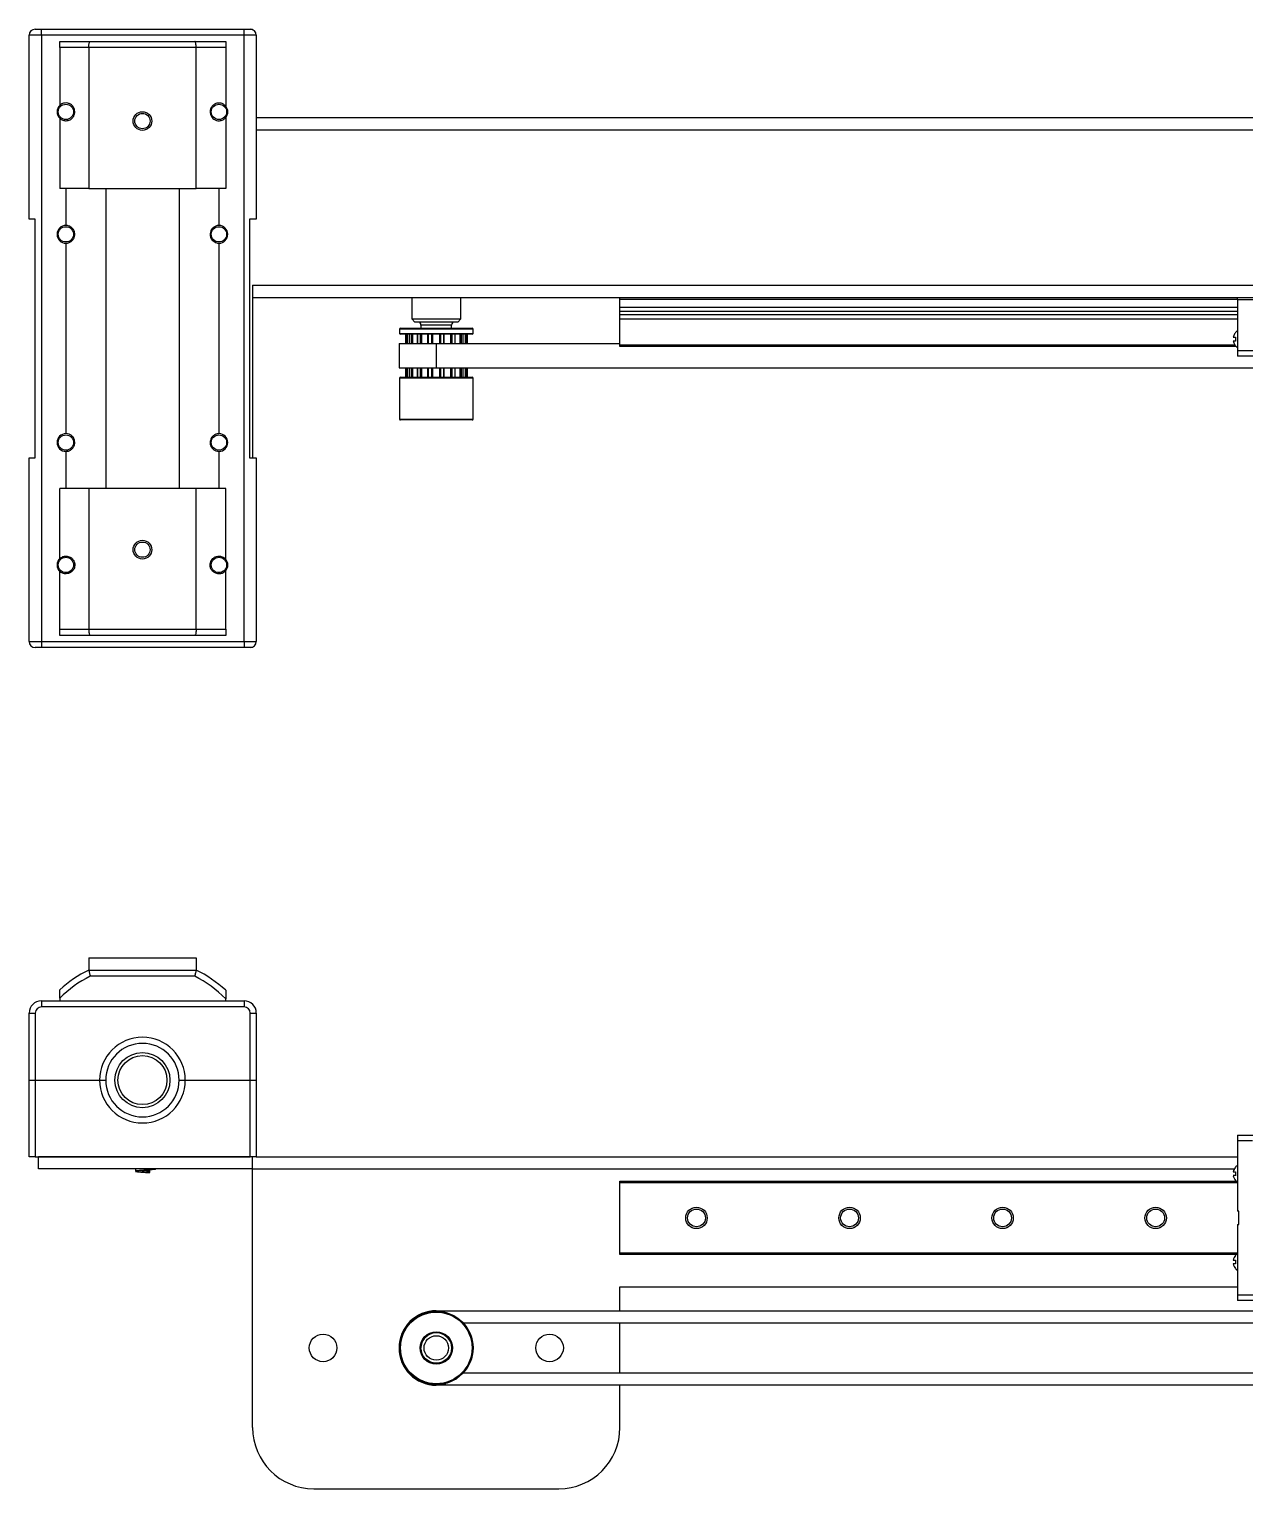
# Model space of a CAD drawing. Header units: millimetres. Extents: x -358 to 836, y 5 to 1249.
# Drawn here: x 51.5 to 250, y 1011.1 to 1249.5 of the extents above; entities that cross this region are included whole.
import ezdxf

# ---------------------------------------------------------------- set-up
doc = ezdxf.new("R2010")
doc.units = ezdxf.units.MM

msp = doc.modelspace()

# ---------------------------------------------------------------- linework, layer by layer
at = {"color": 7, "linetype": 'Continuous', "lineweight": 25}
for p, q in [((52.46, 1249.47), (53.46, 1249.47)), ((53.46, 1248.47), (53.46, 1249.47)), ((53.46, 1249.47), (86.56, 1249.47)), ((86.56, 1248.47), (86.56, 1249.47)), ((86.56, 1249.47), (87.56, 1249.47)), ((87.56, 1249.47), (87.96, 1249.47)), ((87.96, 1249.47), (87.96, 1249.39)), ((53.46, 1248.47), (51.46, 1248.47)), ((51.46, 1218.47), (51.46, 1248.47)), ((86.56, 1248.47), (53.46, 1248.47)), ((53.46, 1248.47), (53.46, 1149.47)), ((56.46, 1247.47), (61.43, 1247.47)), ((61.43, 1247.47), (78.5, 1247.47)), ((78.5, 1247.47), (83.56, 1247.47)), ((88.56, 1248.47), (86.56, 1248.47)), ((86.56, 1149.47), (86.56, 1248.47)), ((88.56, 1248.47), (88.56, 1218.47)), ((61.19, 1246.47), (56.46, 1246.47)), ((56.46, 1246.47), (56.46, 1237.02)), ((61.19, 1246.47), (61.19, 1223.47)), ((78.73, 1246.47), (61.19, 1246.47)), ((78.73, 1223.47), (78.73, 1246.47)), ((83.56, 1246.47), (78.73, 1246.47)), ((83.56, 1246.47), (83.56, 1236.92)), ((56.46, 1234.92), (56.46, 1223.47)), ((83.56, 1235.02), (83.56, 1223.47)), ((88.56, 1235.04), (293.9, 1235.04)), ((61.19, 1223.47), (56.46, 1223.47)), ((57.46, 1223.47), (57.46, 1217.42)), ((61.19, 1223.47), (78.73, 1223.47)), ((63.97, 1223.47), (63.97, 1174.47)), ((75.96, 1223.47), (75.96, 1174.47)), ((83.56, 1223.47), (78.73, 1223.47)), ((82.46, 1223.47), (82.46, 1217.42)), ((52.46, 1218.47), (51.46, 1218.47)), ((52.46, 1179.47), (52.46, 1218.47)), ((88.56, 1218.47), (87.46, 1218.47)), ((87.46, 1218.47), (87.46, 1179.47)), ((57.46, 1214.52), (57.46, 1183.42)), ((82.46, 1214.52), (82.46, 1183.42)), ((87.96, 1207.65), (87.96, 1179.47)), ((87.96, 1207.65), (293.9, 1207.65)), ((87.96, 1205.65), (248.83, 1205.65)), ((113.96, 1205.65), (113.96, 1202.15)), ((121.96, 1202.15), (121.96, 1205.65)), ((147.96, 1205.35), (147.96, 1205.65)), ((248.83, 1205.35), (147.96, 1205.35)), ((147.96, 1204.1), (147.96, 1205.35)), ((147.96, 1204.1), (248.83, 1204.1)), ((147.96, 1203.44), (147.96, 1204.1)), ((248.83, 1205.65), (256.63, 1205.65)), ((248.83, 1205.25), (248.83, 1205.65)), ((248.83, 1205.25), (248.83, 1196.98)), ((256.63, 1205.25), (248.83, 1205.25)), ((113.96, 1202.15), (114.46, 1201.65)), ((113.96, 1202.15), (121.96, 1202.15)), ((121.46, 1201.65), (114.46, 1201.65)), ((121.46, 1201.65), (121.96, 1202.15)), ((147.96, 1203.44), (248.83, 1203.44)), ((147.96, 1202.85), (147.96, 1203.44)), ((147.96, 1202.85), (248.83, 1202.85)), ((147.96, 1202.19), (147.96, 1202.85)), ((147.96, 1202.19), (248.83, 1202.19)), ((147.96, 1197.95), (147.96, 1202.19)), ((111.96, 1200.5), (111.96, 1199.8)), ((112.11, 1200.65), (123.34, 1200.65)), ((123.34, 1199.65), (112.11, 1199.65)), ((112.91, 1199.65), (112.91, 1198.15)), ((113.53, 1199.65), (113.53, 1198.15)), ((114.81, 1199.65), (114.81, 1198.15)), ((115.46, 1201.15), (115.46, 1200.65)), ((116.54, 1199.65), (116.54, 1198.15)), ((119.27, 1198.15), (119.27, 1199.65)), ((120.46, 1200.65), (120.46, 1201.15)), ((121.02, 1198.15), (121.02, 1199.65)), ((122.33, 1198.15), (122.33, 1199.65)), ((122.99, 1198.15), (122.99, 1199.65)), ((123.01, 1198.15), (123.01, 1199.65)), ((123.34, 1200.65), (123.81, 1200.65)), ((123.81, 1199.65), (123.34, 1199.65)), ((123.96, 1199.8), (123.96, 1200.5)), ((248.14, 1199.15), (248.52, 1199.15)), ((248.48, 1199.92), (248.52, 1199.92)), ((111.87, 1198.15), (111.87, 1194.15)), ((111.87, 1198.15), (117.96, 1198.15)), ((117.96, 1198.15), (117.96, 1194.15)), ((117.96, 1198.15), (147.96, 1198.15)), ((147.96, 1197.95), (248.39, 1197.95)), ((147.96, 1197.65), (147.96, 1197.95)), ((248.6, 1197.65), (147.96, 1197.65)), ((248.52, 1198.54), (248.14, 1198.54)), ((248.52, 1197.77), (248.48, 1197.77)), ((248.83, 1196.98), (256.63, 1196.98)), ((248.83, 1196.98), (248.83, 1196.05)), ((256.63, 1196.05), (248.83, 1196.05)), ((111.87, 1194.15), (117.96, 1194.15)), ((111.96, 1192.5), (111.96, 1185.8)), ((112.11, 1192.65), (123.81, 1192.65)), ((112.91, 1194.15), (112.91, 1192.65)), ((113.53, 1194.15), (113.53, 1192.65)), ((114.81, 1194.15), (114.81, 1192.65)), ((116.54, 1194.15), (116.54, 1192.65)), ((117.96, 1194.15), (255.97, 1194.15)), ((119.27, 1192.65), (119.27, 1194.15)), ((121.02, 1192.65), (121.02, 1194.15)), ((122.33, 1192.65), (122.33, 1194.15)), ((122.99, 1192.65), (122.99, 1194.15)), ((123.01, 1192.65), (123.01, 1194.15)), ((123.96, 1185.8), (123.96, 1192.5)), ((123.81, 1185.65), (112.11, 1185.65)), ((57.46, 1180.52), (57.46, 1174.47)), ((82.46, 1180.52), (82.46, 1174.47)), ((51.46, 1149.47), (51.46, 1179.47)), ((51.46, 1179.47), (52.46, 1179.47)), ((87.46, 1179.47), (88.56, 1179.47)), ((88.56, 1179.47), (88.56, 1149.47)), ((56.46, 1163.02), (56.46, 1174.47)), ((61.19, 1174.47), (56.46, 1174.47)), ((78.73, 1174.47), (61.19, 1174.47)), ((61.19, 1174.47), (61.19, 1151.47)), ((78.73, 1151.47), (78.73, 1174.47)), ((83.56, 1174.47), (78.73, 1174.47)), ((83.56, 1162.92), (83.56, 1174.47)), ((56.46, 1151.47), (56.46, 1160.92)), ((83.56, 1151.47), (83.56, 1161.02)), ((56.46, 1151.47), (61.19, 1151.47)), ((61.19, 1151.47), (78.73, 1151.47)), ((78.73, 1151.47), (83.56, 1151.47)), ((51.46, 1149.47), (53.46, 1149.47)), ((53.46, 1149.47), (86.56, 1149.47)), ((53.46, 1149.47), (53.46, 1148.47)), ((61.43, 1150.47), (56.46, 1150.47)), ((78.5, 1150.47), (61.43, 1150.47)), ((83.56, 1150.47), (78.5, 1150.47)), ((86.56, 1149.47), (88.56, 1149.47)), ((86.56, 1149.47), (86.56, 1148.47)), ((53.46, 1148.47), (52.46, 1148.47)), ((86.56, 1148.47), (53.46, 1148.47)), ((87.56, 1148.47), (86.56, 1148.47)), ((87.96, 1148.47), (87.56, 1148.47)), ((87.96, 1148.56), (87.96, 1148.47)), ((61.19, 1097.82), (61.19, 1095.82)), ((61.19, 1097.82), (78.73, 1097.82)), ((78.73, 1097.82), (78.73, 1095.82)), ((61.19, 1095.82), (78.73, 1095.82)), ((78.5, 1094.82), (61.43, 1094.82)), ((53.46, 1090.8), (53.46, 1089.8)), ((53.46, 1090.8), (86.56, 1090.8)), ((86.56, 1089.8), (53.46, 1089.8)), ((56.46, 1091.21), (56.46, 1090.8)), ((83.56, 1090.8), (83.56, 1091.12)), ((86.56, 1090.8), (86.56, 1089.8)), ((51.46, 1088.8), (52.46, 1088.8)), ((51.46, 1077.84), (51.46, 1088.8)), ((52.46, 1088.8), (52.46, 1077.84)), ((87.56, 1088.8), (88.56, 1088.8)), ((87.56, 1077.84), (87.56, 1088.8)), ((88.56, 1088.8), (88.56, 1077.84)), ((51.46, 1077.84), (52.46, 1077.84)), ((51.46, 1065.34), (51.46, 1077.84)), ((52.46, 1077.84), (62.96, 1077.84)), ((52.46, 1077.84), (52.46, 1065.34)), ((62.96, 1077.84), (63.96, 1077.84)), ((75.96, 1077.84), (76.96, 1077.84)), ((76.96, 1077.84), (87.56, 1077.84)), ((87.56, 1077.84), (88.56, 1077.84)), ((87.56, 1065.34), (87.56, 1077.84)), ((88.56, 1077.84), (88.56, 1065.34)), ((248.83, 1068.84), (251.45, 1068.84)), ((248.83, 1068.84), (248.83, 1067.91)), ((251.29, 1067.91), (248.83, 1067.91)), ((248.83, 1067.91), (248.83, 1056.44)), ((52.46, 1065.34), (51.46, 1065.34)), ((52.46, 1065.34), (87.56, 1065.34)), ((52.96, 1063.34), (52.96, 1065.34)), ((87.96, 1065.34), (52.96, 1065.34)), ((87.96, 1063.34), (52.96, 1063.34)), ((68.81, 1063.34), (68.81, 1062.96)), ((70.73, 1063.15), (71.01, 1063.12)), ((72.11, 1063.31), (72.11, 1063.34)), ((88.56, 1065.34), (87.96, 1065.34)), ((87.96, 1063.34), (87.96, 1065.34)), ((87.96, 1021.1), (87.96, 1063.34)), ((88.56, 1065.34), (248.83, 1065.34)), ((71.01, 1063.12), (71.01, 1062.95)), ((147.96, 1061.04), (147.96, 1061.34)), ((147.96, 1061.34), (248.83, 1061.34)), ((147.96, 1049.64), (147.96, 1061.04)), ((248.83, 1061.04), (147.96, 1061.04)), ((248.48, 1061.46), (248.6, 1061.34)), ((248.52, 1061.47), (248.49, 1061.47)), ((249.03, 1056.44), (248.83, 1056.44)), ((249.03, 1054.25), (249.03, 1056.44)), ((248.83, 1054.25), (248.83, 1042.77)), ((248.83, 1054.25), (249.03, 1054.25)), ((147.96, 1049.64), (248.83, 1049.64)), ((147.96, 1049.34), (147.96, 1049.64)), ((248.83, 1049.34), (147.96, 1049.34)), ((248.6, 1049.34), (248.49, 1049.23)), ((248.52, 1047.07), (248.49, 1047.07)), ((147.96, 1044.1), (248.83, 1044.1)), ((147.96, 1040.19), (147.96, 1044.1)), ((248.83, 1042.77), (253.25, 1042.77)), ((248.83, 1042.77), (248.83, 1041.84)), ((253.46, 1041.84), (248.83, 1041.84)), ((117.96, 1040.19), (254.29, 1040.19)), ((122.35, 1038.19), (254.29, 1038.19)), ((147.96, 1030.01), (147.96, 1038.19)), ((253.97, 1030.01), (122.35, 1030.01)), ((256.76, 1028.01), (117.96, 1028.01)), ((121.31, 1029.12), (121.31, 1029.12)), ((147.96, 1021.1), (147.96, 1028.01)), ((97.96, 1011.1), (137.96, 1011.1))]:
    msp.add_line(p, q, dxfattribs=at)
at = {"color": 8, "linetype": 'Continuous', "lineweight": 25}
for p, q in [((88.56, 1233.04), (293.9, 1233.04)), ((123.48, 1200.5), (111.96, 1200.5)), ((111.96, 1199.8), (123.48, 1199.8)), ((112.91, 1199.65), (112.91, 1198.15)), ((113.01, 1199.65), (113.01, 1198.15)), ((113.21, 1199.65), (113.21, 1198.15)), ((113.55, 1199.65), (113.55, 1198.15)), ((113.84, 1199.65), (113.84, 1198.15)), ((114.07, 1199.65), (114.07, 1198.15)), ((114.87, 1199.65), (114.87, 1198.15)), ((115.3, 1199.65), (115.3, 1198.15)), ((120.46, 1201.15), (115.46, 1201.15)), ((115.52, 1199.65), (115.52, 1198.15)), ((116.65, 1199.65), (116.65, 1198.15)), ((117.17, 1199.65), (117.17, 1198.15)), ((117.34, 1199.65), (117.34, 1198.15)), ((118.46, 1199.65), (118.46, 1198.15)), ((118.63, 1199.65), (118.63, 1198.15)), ((119.15, 1199.65), (119.15, 1198.15)), ((120.3, 1199.65), (120.3, 1198.15)), ((120.51, 1199.65), (120.51, 1198.15)), ((120.96, 1199.65), (120.96, 1198.15)), ((121.78, 1199.65), (121.78, 1198.15)), ((122, 1199.65), (122, 1198.15)), ((122.3, 1199.65), (122.3, 1198.15)), ((122.68, 1199.65), (122.68, 1198.15)), ((122.88, 1199.65), (122.88, 1198.15)), ((122.99, 1199.65), (122.99, 1198.15)), ((123.96, 1200.5), (123.48, 1200.5)), ((123.48, 1199.8), (123.96, 1199.8)), ((123.96, 1192.5), (111.96, 1192.5)), ((112.91, 1194.15), (112.91, 1192.65)), ((113.01, 1194.15), (113.01, 1192.65)), ((113.21, 1194.15), (113.21, 1192.65)), ((113.55, 1194.15), (113.55, 1192.65)), ((113.84, 1194.15), (113.84, 1192.65)), ((114.07, 1194.15), (114.07, 1192.65)), ((114.87, 1194.15), (114.87, 1192.65)), ((115.3, 1194.15), (115.3, 1192.65)), ((115.52, 1194.15), (115.52, 1192.65)), ((116.65, 1194.15), (116.65, 1192.65)), ((117.17, 1194.15), (117.17, 1192.65)), ((117.34, 1194.15), (117.34, 1192.65)), ((118.46, 1194.15), (118.46, 1192.65)), ((118.63, 1194.15), (118.63, 1192.65)), ((119.15, 1194.15), (119.15, 1192.65)), ((120.3, 1194.15), (120.3, 1192.65)), ((120.51, 1194.15), (120.51, 1192.65)), ((120.96, 1194.15), (120.96, 1192.65)), ((121.78, 1194.15), (121.78, 1192.65)), ((122, 1194.15), (122, 1192.65)), ((122.3, 1194.15), (122.3, 1192.65)), ((122.68, 1194.15), (122.68, 1192.65)), ((122.88, 1194.15), (122.88, 1192.65)), ((122.99, 1194.15), (122.99, 1192.65)), ((111.96, 1185.8), (123.96, 1185.8)), ((87.96, 1063.34), (248.32, 1063.34)), ((117.96, 1040.19), (117.96, 1040.1)), ((117.96, 1028.01), (117.96, 1028.1))]:
    msp.add_line(p, q, dxfattribs=at)
at = {"color": 7, "linetype": 'Continuous', "lineweight": 25, "flags": 128}
for points in [[(71.18, 1062.73), (71.18, 1062.88), (71.18, 1063.04), (71.18, 1063.19), (71.18, 1063.34)], [(71.01, 1062.95), (71.06, 1062.89), (71.1, 1062.83), (71.18, 1062.73)], [(115.66, 1033.11), (115.65, 1033.14), (115.46, 1034.1)]]:
    msp.add_lwpolyline(points, dxfattribs=at)
at = {"color": 7, "linetype": 'Continuous', "lineweight": 25}
for centre, radius in [((57.46, 1235.97), 1.25), ((82.46, 1235.97), 1.25), ((69.96, 1234.47), 1.52), ((69.96, 1234.47), 1.25), ((57.46, 1215.97), 1.25), ((82.46, 1215.97), 1.25), ((57.46, 1181.97), 1.25), ((82.46, 1181.97), 1.25), ((69.96, 1164.47), 1.53), ((69.96, 1164.47), 1.25), ((57.46, 1161.97), 1.25), ((82.46, 1161.97), 1.25), ((69.96, 1077.84), 4.5), ((69.96, 1077.84), 4), ((160.46, 1055.34), 1.75), ((160.46, 1055.34), 1.45), ((185.46, 1055.34), 1.75), ((185.46, 1055.34), 1.45), ((210.46, 1055.34), 1.75), ((210.46, 1055.34), 1.45), ((235.46, 1055.34), 1.75), ((235.46, 1055.34), 1.45), ((117.96, 1034.1), 6), ((117.96, 1034.1), 5.85), ((99.46, 1034.1), 2.25), ((117.96, 1034.1), 2.65), ((117.96, 1034.1), 2.5), ((117.96, 1034.1), 2), ((136.46, 1034.1), 2.25)]:
    msp.add_circle(centre, radius, dxfattribs=at)
for centre, radius, start, end in [((52.46, 1248.47), 1, 90, 180), ((87.56, 1248.47), 1, 0, 90), ((57.46, 1235.97), 1.45, 133.6028, 226.3972), ((82.46, 1235.97), 1.45, 319.0983, 40.9017), ((57.46, 1215.97), 1.45, 90, 270), ((82.46, 1215.97), 1.45, 270, 90), ((114.96, 1201.15), 0.5, 0, 90), ((120.96, 1201.15), 0.5, 90, 180), ((112.11, 1200.5), 0.15, 90, 180), ((112.11, 1199.8), 0.15, 180, 270), ((123.81, 1200.5), 0.15, 0, 90), ((123.81, 1199.8), 0.15, 270, 0), ((249.73, 1198.85), 1.65, 123.0557, 139.3356), ((249.73, 1198.85), 1.65, 220.6644, 236.9443), ((112.11, 1192.5), 0.15, 90, 180), ((123.81, 1192.5), 0.15, 0, 90), ((112.11, 1185.8), 0.15, 180, 270), ((123.81, 1185.8), 0.15, 270, 0), ((57.46, 1181.97), 1.45, 90, 270), ((82.46, 1181.97), 1.45, 270, 90), ((57.46, 1161.97), 1.45, 133.6028, 226.3972), ((82.46, 1161.97), 1.45, 319.0983, 40.9017), ((52.46, 1149.47), 1, 180, 270), ((87.56, 1149.47), 1, 270, 0), ((69.96, 1077.84), 20, 116.0059, 132.4542), ((69.96, 1077.84), 19, 116.6938, 135.2778), ((69.96, 1077.84), 19, 44.3095, 63.3062), ((69.96, 1077.84), 20, 47.1721, 63.9941), ((53.46, 1088.8), 2, 90, 180), ((53.46, 1088.8), 1, 90, 180), ((86.56, 1088.8), 2, 0, 90), ((86.56, 1088.8), 1, 0, 90), ((69.96, 1077.84), 7, 0, 180), ((69.96, 1077.84), 6, 0, 180), ((69.96, 1077.84), 7, 180, 0), ((69.96, 1077.84), 6, 180, 0), ((249.73, 1062.54), 1.62, 138.4674, 169.1618), ((249.73, 1062.54), 1.65, 123.0557, 138.9526), ((249.73, 1062.54), 1.62, 190.8382, 221.5326), ((249.73, 1062.54), 1.25, 165.8995, 194.1005), ((249.73, 1048.14), 1.62, 138.4674, 169.1618), ((249.73, 1048.14), 1.62, 190.8382, 221.5326), ((249.73, 1048.14), 1.25, 165.8995, 194.1005), ((249.73, 1048.14), 1.65, 220.987, 236.9443), ((117.96, 1034.1), 6.09, 90, 270), ((117.96, 1034.1), 2.5, 23.1846, 180), ((97.96, 1021.1), 10, 180, 270), ((137.96, 1021.1), 10, 270, 0)]:
    msp.add_arc(centre, radius, start, end, dxfattribs=at)
for points, knots in [([(56.46, 1246.47), (56.46, 1246.56), (56.46, 1246.74), (56.46, 1247.01), (56.46, 1247.26), (56.46, 1247.44), (56.46, 1247.46), (56.46, 1247.47)], [0, 0, 0, 0, 0.1445907, 0.2886106, 0.4843912, 0.749566, 1, 1, 1, 1]), ([(61.19, 1246.47), (61.19, 1246.58), (61.2, 1246.8), (61.24, 1247.1), (61.29, 1247.32), (61.36, 1247.45), (61.41, 1247.47), (61.42, 1247.47), (61.43, 1247.47)], [0, 0, 0, 0, 0.207725, 0.415369, 0.625324, 0.840416, 0.99405, 1, 1, 1, 1]), ([(78.73, 1246.47), (78.73, 1246.58), (78.72, 1246.8), (78.68, 1247.1), (78.63, 1247.32), (78.56, 1247.45), (78.52, 1247.47), (78.5, 1247.47), (78.5, 1247.47)], [0, 0, 0, 0, 0.207725, 0.415368, 0.625325, 0.840417, 0.99405, 1, 1, 1, 1]), ([(83.56, 1247.47), (83.56, 1247.45), (83.56, 1247.42), (83.56, 1247.19), (83.56, 1246.94), (83.56, 1246.69), (83.56, 1246.54), (83.56, 1246.47)], [0, 0, 0, 0, 0.343009, 0.575107, 0.753276, 0.898032, 1, 1, 1, 1]), ([(56.46, 1234.92), (56.62, 1234.8), (56.94, 1234.57), (57.54, 1234.48), (58.09, 1234.62), (58.53, 1234.95), (58.8, 1235.35), (58.92, 1235.8), (58.91, 1236.24), (58.77, 1236.64), (58.53, 1236.98), (58.18, 1237.25), (57.73, 1237.43), (57.19, 1237.43), (56.75, 1237.27), (56.52, 1237.08), (56.46, 1237.02)], [0, 0, 0, 0, 0.093414, 0.18532, 0.287482, 0.359286, 0.419779, 0.480552, 0.534459, 0.586127, 0.640713, 0.702454, 0.775249, 0.862008, 0.96145, 1, 1, 1, 1]), ([(83.56, 1236.92), (83.4, 1237.06), (83.11, 1237.32), (82.54, 1237.45), (81.98, 1237.38), (81.51, 1237.1), (81.19, 1236.72), (81.01, 1236.27), (81, 1235.81), (81.11, 1235.4), (81.32, 1235.04), (81.64, 1234.75), (82.07, 1234.55), (82.58, 1234.49), (83.12, 1234.63), (83.42, 1234.9), (83.56, 1235.02)], [0, 0, 0, 0, 0.089901, 0.173233, 0.270937, 0.344639, 0.405701, 0.467096, 0.520434, 0.570072, 0.621369, 0.678542, 0.745415, 0.825187, 0.918142, 1, 1, 1, 1]), ([(57.46, 1214.52), (57.64, 1214.54), (57.97, 1214.57), (58.41, 1214.84), (58.72, 1215.21), (58.89, 1215.61), (58.93, 1216.03), (58.85, 1216.43), (58.68, 1216.79), (58.39, 1217.12), (57.96, 1217.37), (57.63, 1217.4), (57.46, 1217.42)], [0, 0, 0, 0, 0.137754, 0.258141, 0.353313, 0.433227, 0.51344, 0.586697, 0.661024, 0.744413, 0.869198, 1, 1, 1, 1]), ([(82.46, 1217.42), (82.28, 1217.4), (81.95, 1217.37), (81.51, 1217.1), (81.2, 1216.74), (81.03, 1216.33), (80.99, 1215.91), (81.07, 1215.51), (81.24, 1215.16), (81.53, 1214.82), (81.96, 1214.57), (82.29, 1214.54), (82.46, 1214.52)], [0, 0, 0, 0, 0.137754, 0.258139, 0.353313, 0.433228, 0.51344, 0.586698, 0.661024, 0.744413, 0.869198, 1, 1, 1, 1]), ([(248.52, 1199.92), (248.41, 1199.77), (248.23, 1199.54), (248.16, 1199.25), (248.14, 1199.15)], [0, 0, 0, 0, 0.6290258, 1, 1, 1, 1]), ([(248.52, 1199.15), (248.49, 1199.01), (248.46, 1198.81), (248.5, 1198.6), (248.52, 1198.54)], [0, 0, 0, 0, 0.68462, 1, 1, 1, 1]), ([(248.14, 1198.54), (248.19, 1198.36), (248.27, 1198.08), (248.45, 1197.85), (248.52, 1197.77)], [0, 0, 0, 0, 0.6290253, 1, 1, 1, 1]), ([(57.46, 1180.52), (57.64, 1180.54), (57.97, 1180.57), (58.41, 1180.84), (58.72, 1181.21), (58.89, 1181.61), (58.93, 1182.03), (58.85, 1182.43), (58.68, 1182.79), (58.39, 1183.12), (57.96, 1183.37), (57.63, 1183.4), (57.46, 1183.42)], [0, 0, 0, 0, 0.137754, 0.25814, 0.353312, 0.433228, 0.51344, 0.586697, 0.661024, 0.744413, 0.869198, 1, 1, 1, 1]), ([(82.46, 1183.42), (82.28, 1183.4), (81.95, 1183.37), (81.51, 1183.1), (81.2, 1182.74), (81.03, 1182.33), (80.99, 1181.91), (81.07, 1181.51), (81.24, 1181.16), (81.53, 1180.82), (81.96, 1180.57), (82.29, 1180.54), (82.46, 1180.52)], [0, 0, 0, 0, 0.137754, 0.258139, 0.353313, 0.433228, 0.51344, 0.586698, 0.661024, 0.744413, 0.869198, 1, 1, 1, 1]), ([(56.46, 1163.02), (56.62, 1163.14), (56.94, 1163.38), (57.54, 1163.46), (58.09, 1163.32), (58.53, 1162.99), (58.8, 1162.59), (58.92, 1162.14), (58.91, 1161.7), (58.77, 1161.3), (58.53, 1160.96), (58.18, 1160.69), (57.73, 1160.52), (57.19, 1160.51), (56.75, 1160.67), (56.52, 1160.87), (56.46, 1160.92)], [0, 0, 0, 0, 0.093414, 0.18532, 0.287482, 0.359286, 0.419779, 0.480553, 0.534459, 0.586127, 0.640713, 0.702454, 0.775249, 0.862008, 0.96145, 1, 1, 1, 1]), ([(83.56, 1161.02), (83.4, 1160.88), (83.11, 1160.62), (82.54, 1160.49), (81.98, 1160.56), (81.51, 1160.84), (81.19, 1161.23), (81.01, 1161.68), (81, 1162.13), (81.11, 1162.54), (81.32, 1162.9), (81.64, 1163.19), (82.07, 1163.4), (82.58, 1163.45), (83.12, 1163.32), (83.42, 1163.05), (83.56, 1162.92)], [0, 0, 0, 0, 0.089901, 0.173233, 0.270937, 0.344639, 0.405701, 0.467096, 0.520434, 0.570072, 0.621369, 0.678541, 0.745415, 0.825187, 0.918142, 1, 1, 1, 1]), ([(56.46, 1150.47), (56.46, 1150.49), (56.46, 1150.52), (56.46, 1150.75), (56.46, 1151), (56.46, 1151.25), (56.46, 1151.41), (56.46, 1151.47)], [0, 0, 0, 0, 0.339623, 0.572496, 0.751546, 0.897523, 1, 1, 1, 1]), ([(61.19, 1151.47), (61.19, 1151.36), (61.2, 1151.14), (61.24, 1150.85), (61.29, 1150.62), (61.36, 1150.5), (61.41, 1150.47), (61.42, 1150.47), (61.43, 1150.47)], [0, 0, 0, 0, 0.207725, 0.415367, 0.625323, 0.840416, 0.99405, 1, 1, 1, 1]), ([(78.73, 1151.47), (78.73, 1151.36), (78.72, 1151.14), (78.68, 1150.85), (78.63, 1150.62), (78.56, 1150.5), (78.52, 1150.47), (78.5, 1150.47), (78.5, 1150.47)], [0, 0, 0, 0, 0.207725, 0.415366, 0.625324, 0.840417, 0.99405, 1, 1, 1, 1]), ([(83.56, 1151.47), (83.56, 1151.38), (83.56, 1151.2), (83.56, 1150.93), (83.56, 1150.68), (83.56, 1150.5), (83.56, 1150.48), (83.56, 1150.47)], [0, 0, 0, 0, 0.143452, 0.286328, 0.481365, 0.747049, 1, 1, 1, 1]), ([(61.19, 1095.82), (61.19, 1095.81), (61.2, 1095.79), (61.24, 1095.62), (61.29, 1095.38), (61.36, 1095.1), (61.41, 1094.9), (61.42, 1094.82), (61.43, 1094.82)], [0, 0, 0, 0, 0.207725, 0.415367, 0.625323, 0.840416, 0.99405, 1, 1, 1, 1]), ([(78.73, 1095.82), (78.73, 1095.81), (78.72, 1095.79), (78.68, 1095.62), (78.63, 1095.38), (78.56, 1095.1), (78.52, 1094.9), (78.5, 1094.82), (78.5, 1094.82)], [0, 0, 0, 0, 0.207725, 0.415366, 0.625324, 0.840417, 0.99405, 1, 1, 1, 1]), ([(56.46, 1091.21), (56.46, 1091.43), (56.46, 1091.79), (56.46, 1092.22), (56.46, 1092.46), (56.46, 1092.58), (56.46, 1092.6), (56.46, 1092.6)], [0, 0, 0, 0, 0.339623, 0.572496, 0.751546, 0.897523, 1, 1, 1, 1]), ([(83.56, 1092.51), (83.56, 1092.5), (83.56, 1092.48), (83.56, 1092.32), (83.56, 1092.03), (83.56, 1091.6), (83.56, 1091.28), (83.56, 1091.12)], [0, 0, 0, 0, 0.143452, 0.286328, 0.481365, 0.747049, 1, 1, 1, 1]), ([(72.07, 1063.31), (72.08, 1063.3), (72.13, 1063.28), (71.86, 1063.24), (71.3, 1063.19), (70.56, 1063.14), (69.8, 1063.09), (69.18, 1063.04), (68.83, 1062.99), (68.85, 1062.97), (68.85, 1062.96)], [0, 0, 0, 0, 0.047781, 0.194318, 0.33829, 0.482665, 0.628974, 0.771193, 0.918527, 1, 1, 1, 1]), ([(248.49, 1063.62), (248.49, 1063.62), (248.47, 1063.62), (248.5, 1063.62), (248.52, 1063.62)], [0, 0, 0, 0, 0.370748, 1, 1, 1, 1]), ([(68.84, 1062.94), (68.89, 1062.92), (68.99, 1062.9), (69.23, 1062.87), (69.32, 1062.87), (69.51, 1062.85), (69.61, 1062.84), (69.93, 1062.82), (70.19, 1062.8), (70.7, 1062.76), (70.96, 1062.75), (71.18, 1062.73)], [0, 0, 0, 0, 0.25, 0.25, 0.375, 0.375, 0.5, 0.5, 0.75, 0.75, 1, 1, 1, 1]), ([(69.67, 1063.07), (69.68, 1063.07), (69.8, 1063.06), (70.21, 1063.03), (70.68, 1062.98), (70.94, 1062.96), (71.01, 1062.95)], [0, 0, 0, 0, 0.0150866, 0.4139537, 0.8275914, 1, 1, 1, 1]), ([(248.14, 1062.85), (248.19, 1062.85), (248.27, 1062.85), (248.45, 1062.85), (248.52, 1062.85)], [0, 0, 0, 0, 0.6290253, 1, 1, 1, 1]), ([(248.52, 1062.24), (248.41, 1062.24), (248.23, 1062.24), (248.16, 1062.24), (248.14, 1062.24)], [0, 0, 0, 0, 0.6290258, 1, 1, 1, 1]), ([(248.49, 1049.22), (248.49, 1049.22), (248.47, 1049.22), (248.5, 1049.22), (248.52, 1049.22)], [0, 0, 0, 0, 0.370748, 1, 1, 1, 1]), ([(248.14, 1048.45), (248.19, 1048.45), (248.27, 1048.45), (248.45, 1048.45), (248.52, 1048.45)], [0, 0, 0, 0, 0.6290253, 1, 1, 1, 1]), ([(248.52, 1047.84), (248.41, 1047.84), (248.23, 1047.84), (248.16, 1047.84), (248.14, 1047.84)], [0, 0, 0, 0, 0.6290258, 1, 1, 1, 1]), ([(119.25, 1028.24), (119.26, 1028.24), (119.28, 1028.25), (119.39, 1028.27), (119.51, 1028.3), (119.53, 1028.31)], [0, 0, 0, 0, 0.374148, 0.88174, 1, 1, 1, 1]), ([(121.12, 1029), (121.13, 1029), (121.22, 1029.05), (121.29, 1029.1), (121.3, 1029.12), (121.31, 1029.12)], [0, 0, 0, 0, 0.024534, 0.622999, 1, 1, 1, 1])]:
    msp.add_open_spline(points, degree=3, knots=knots, dxfattribs=at)

doc.saveas('drawing.dxf')
